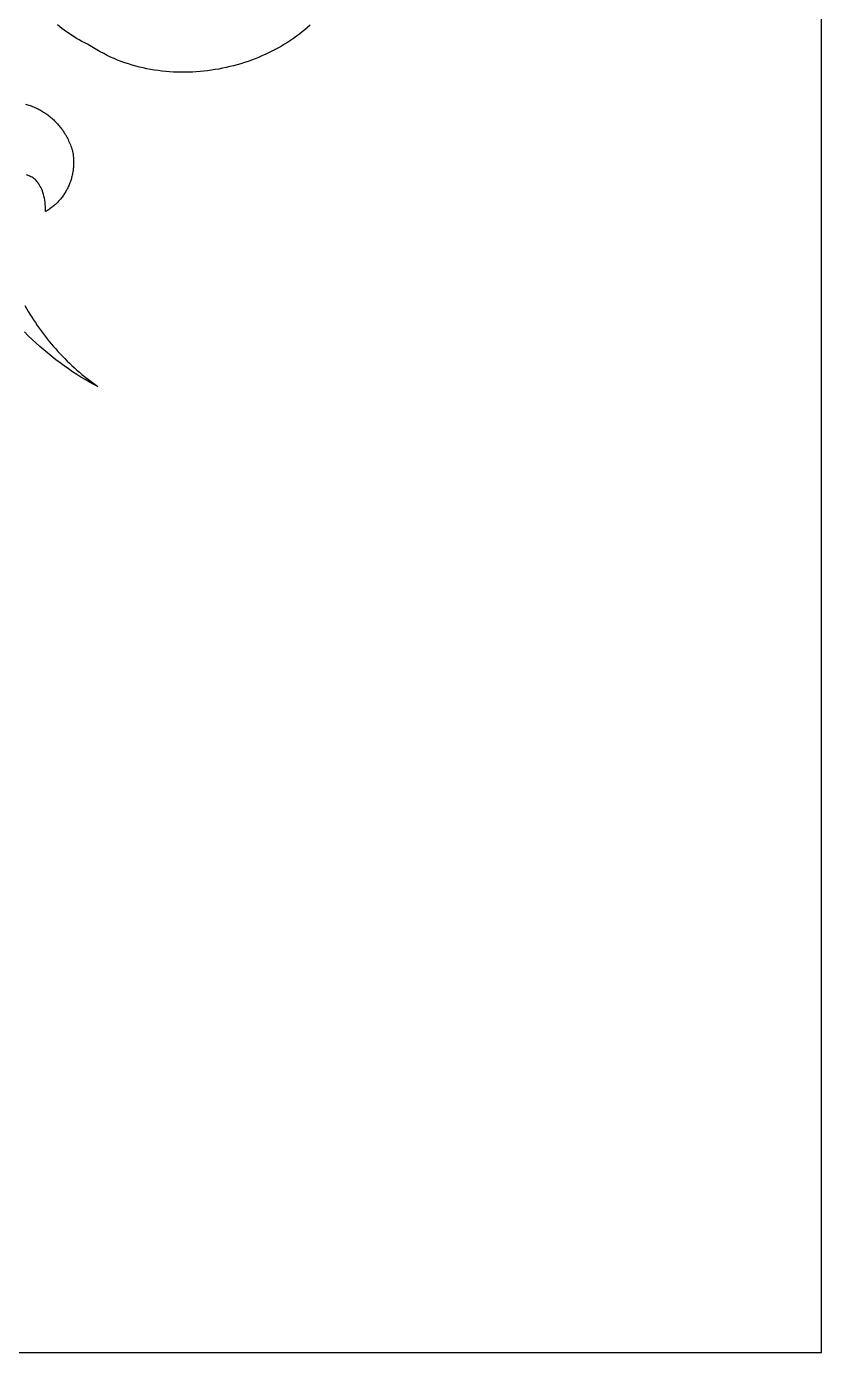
# Model space of a CAD drawing. Extents: x -425 to 425, y -1100 to 1100.
# Drawn here: x 26 to 425, y -1100 to -434 of the extents above; entities that cross this region are included whole.
import ezdxf

# ---------------------------------------------------------------- set-up
doc = ezdxf.new("R2010")
doc.units = 0
doc.layers.add('LAYER_1', color=18, linetype='CONTINUOUS')

msp = doc.modelspace()

# ---------------------------------------------------------------- linework, layer by layer
at = {"layer": 'LAYER_1'}
msp.add_lwpolyline([(-425, -1100), (425, -1100), (425, 1100), (-425, 1100)], close=True, dxfattribs=at)
for points in [[(168.05, -432.82), (166.75, -434), (165.42, -435.15), (164.06, -436.27), (162.66, -437.37), (161.24, -438.44), (159.78, -439.48), (158.3, -440.5), (156.79, -441.49), (155.26, -442.45), (153.69, -443.38), (152.11, -444.28), (150.5, -445.16), (148.87, -446), (147.21, -446.82), (145.54, -447.6), (143.84, -448.35), (142.13, -449.08), (140.39, -449.77), (138.64, -450.43), (136.87, -451.06), (135.09, -451.65), (133.29, -452.22), (131.48, -452.75), (129.65, -453.24), (127.82, -453.71), (125.97, -454.14), (124.11, -454.54), (122.24, -454.9), (120.36, -455.22), (118.47, -455.52), (116.58, -455.77), (114.68, -455.99), (112.78, -456.18), (110.87, -456.32), (108.96, -456.43), (107.05, -456.51), (105.13, -456.54), (103.21, -456.54), (101.3, -456.5), (99.38, -456.42), (97.47, -456.3), (95.56, -456.15), (93.65, -455.95), (91.75, -455.71), (89.85, -455.44), (87.96, -455.12), (86.08, -454.76), (84.2, -454.36), (82.33, -453.92), (80.48, -453.44), (78.63, -452.92), (76.8, -452.35), (74.98, -451.74), (73.17, -451.09), (71.37, -450.39), (69.59, -449.65), (67.83, -448.86), (66.08, -448.03), (64.36, -447.16), (62.65, -446.24), (60.96, -445.27), (59.29, -444.26), (57.64, -443.21), (56.21, -442.49), (54.8, -441.77), (53.42, -441.02), (52.08, -440.26), (50.75, -439.49), (49.46, -438.7), (48.19, -437.89), (46.95, -437.07), (45.74, -436.23), (44.55, -435.38), (43.39, -434.51), (42.25, -433.63), (41.14, -432.73)], [(25.04, -472.53), (25.64, -472.7), (26.24, -472.88), (26.83, -473.07), (27.42, -473.27), (28, -473.48), (28.58, -473.7), (29.16, -473.94), (29.74, -474.18), (30.31, -474.44), (30.87, -474.71), (31.44, -474.99), (31.99, -475.28), (32.55, -475.58), (33.1, -475.89), (33.64, -476.21), (34.18, -476.55), (34.71, -476.89), (35.24, -477.25), (35.76, -477.61), (36.28, -477.99), (36.79, -478.38), (37.29, -478.78), (37.79, -479.19), (38.28, -479.61), (38.76, -480.05), (39.24, -480.49), (39.71, -480.95), (40.17, -481.41), (40.63, -481.89), (41.08, -482.38), (41.52, -482.88), (41.95, -483.38), (42.37, -483.91), (42.79, -484.44), (43.19, -484.98), (43.59, -485.53), (43.98, -486.1), (44.36, -486.67), (44.74, -487.26), (45.1, -487.85), (45.45, -488.46), (45.79, -489.08), (46.13, -489.71), (46.45, -490.35), (46.76, -491), (47.07, -491.66), (47.36, -492.34), (47.64, -493.02), (47.91, -493.71), (48.17, -494.42), (48.42, -495.13), (48.66, -495.86), (48.77, -496.43), (48.87, -497.01), (48.96, -497.58), (49.03, -498.16), (49.1, -498.73), (49.15, -499.3), (49.2, -499.88), (49.23, -500.45), (49.25, -501.02), (49.26, -501.59), (49.26, -502.16), (49.24, -502.73), (49.22, -503.3), (49.19, -503.86), (49.14, -504.42), (49.09, -504.98), (49.02, -505.54), (48.94, -506.1), (48.85, -506.65), (48.76, -507.21), (48.65, -507.75), (48.53, -508.3), (48.4, -508.84), (48.26, -509.38), (48.11, -509.92), (47.95, -510.45), (47.79, -510.98), (47.61, -511.51), (47.42, -512.03), (47.22, -512.55), (47.01, -513.06), (46.79, -513.57), (46.57, -514.07), (46.33, -514.57), (46.08, -515.07), (45.83, -515.56), (45.56, -516.04), (45.29, -516.52), (45.01, -516.99), (44.72, -517.46), (44.41, -517.92), (44.11, -518.38), (43.79, -518.83), (43.46, -519.27), (43.12, -519.71), (42.78, -520.14), (42.42, -520.56), (42.06, -520.98), (41.69, -521.39), (41.31, -521.79), (40.93, -522.19), (40.53, -522.58), (40.13, -522.96), (39.72, -523.33), (39.3, -523.69), (38.87, -524.05), (38.43, -524.39), (37.99, -524.73), (37.54, -525.06), (37.08, -525.38), (36.61, -525.7), (36.14, -526), (35.66, -526.29), (35.17, -526.58), (35.15, -525.32), (35.1, -524.12), (35.01, -522.96), (34.89, -521.85), (34.74, -520.78), (34.55, -519.76), (34.34, -518.79), (34.1, -517.86), (33.83, -516.97), (33.54, -516.13), (33.21, -515.34), (32.87, -514.58), (32.5, -513.87), (32.11, -513.2), (31.7, -512.58), (31.27, -511.99), (30.82, -511.44), (30.36, -510.94), (29.87, -510.48), (29.37, -510.05), (28.86, -509.67), (28.34, -509.32), (27.8, -509.01), (27.25, -508.74), (26.69, -508.51), (26.13, -508.31), (25.55, -508.15)], [(24.78, -573.81), (25.61, -575.27), (26.46, -576.72), (27.32, -578.15), (28.21, -579.57), (29.11, -580.98), (30.03, -582.38), (30.97, -583.77), (31.93, -585.14), (32.9, -586.5), (33.9, -587.84), (34.91, -589.17), (35.94, -590.49), (36.99, -591.79), (38.05, -593.07), (39.14, -594.35), (40.24, -595.6), (41.35, -596.85), (42.49, -598.07), (43.64, -599.29), (44.81, -600.48), (45.99, -601.66), (47.19, -602.82), (48.41, -603.97), (49.64, -605.1), (50.9, -606.22), (52.16, -607.31), (53.44, -608.39), (54.74, -609.45), (56.06, -610.5), (57.39, -611.52), (58.73, -612.53), (60.09, -613.52), (61.47, -614.49), (59.33, -613.39), (57.19, -612.23), (55.06, -611.01), (52.93, -609.74), (50.81, -608.41), (48.7, -607.03), (46.6, -605.61), (44.51, -604.13), (42.43, -602.61), (40.37, -601.04), (38.32, -599.43), (36.29, -597.77), (34.28, -596.08), (32.28, -594.34), (30.31, -592.57), (28.36, -590.77), (26.43, -588.93), (24.52, -587.05)]]:
    msp.add_lwpolyline(points, dxfattribs=at)

doc.saveas('drawing.dxf')
